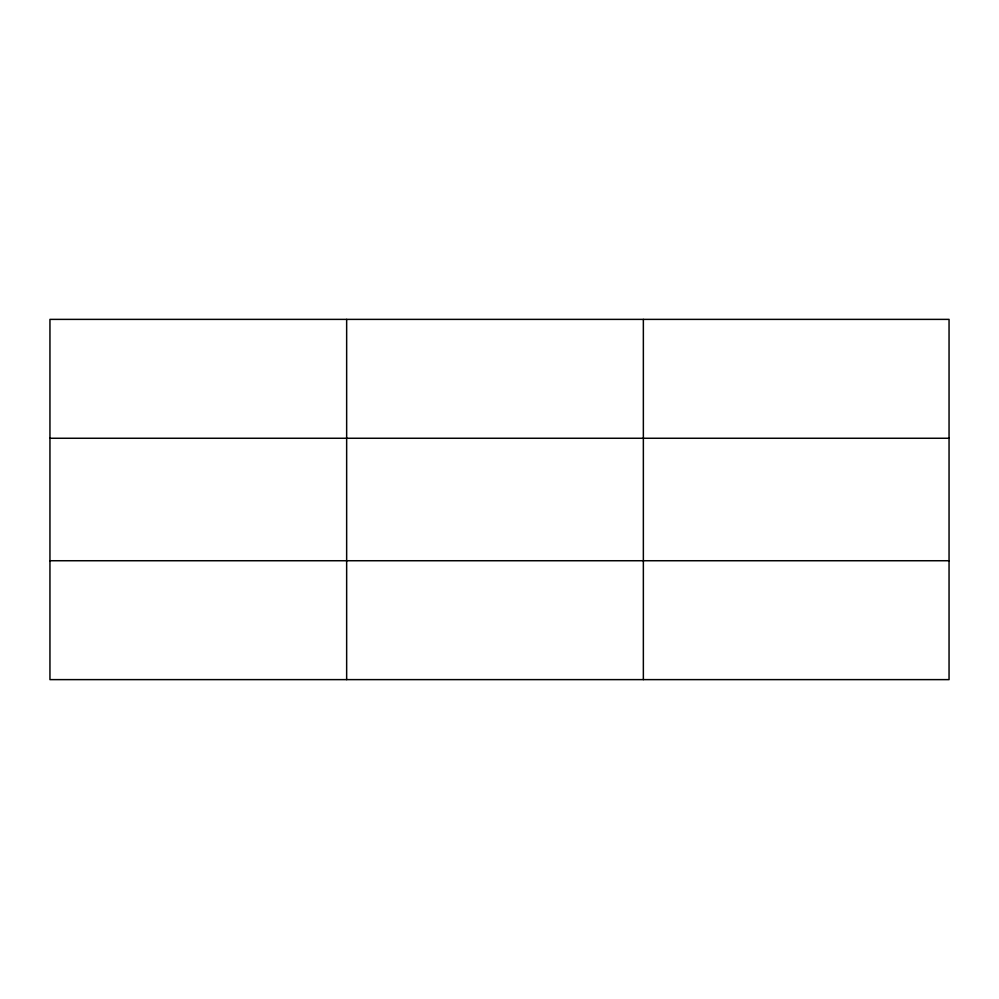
<?xml version="1.0" encoding="UTF-8"?>
<svg xmlns="http://www.w3.org/2000/svg" width="999" height="999" viewBox="0 0 999 999"><rect width="100%" height="100%" fill="white"/><g stroke="black" fill="none" stroke-linecap="round" stroke-linejoin="round"><path stroke-width="1.5" d="M346.653 319.38L346.653 679.62M643.356 319.38L643.356 679.62M949.05 560.739L949.05 679.62L49.95 679.62L49.95 319.38L949.05 319.38L949.05 560.739L49.95 560.739M49.95 438.261L949.05 438.261"/></g></svg>
